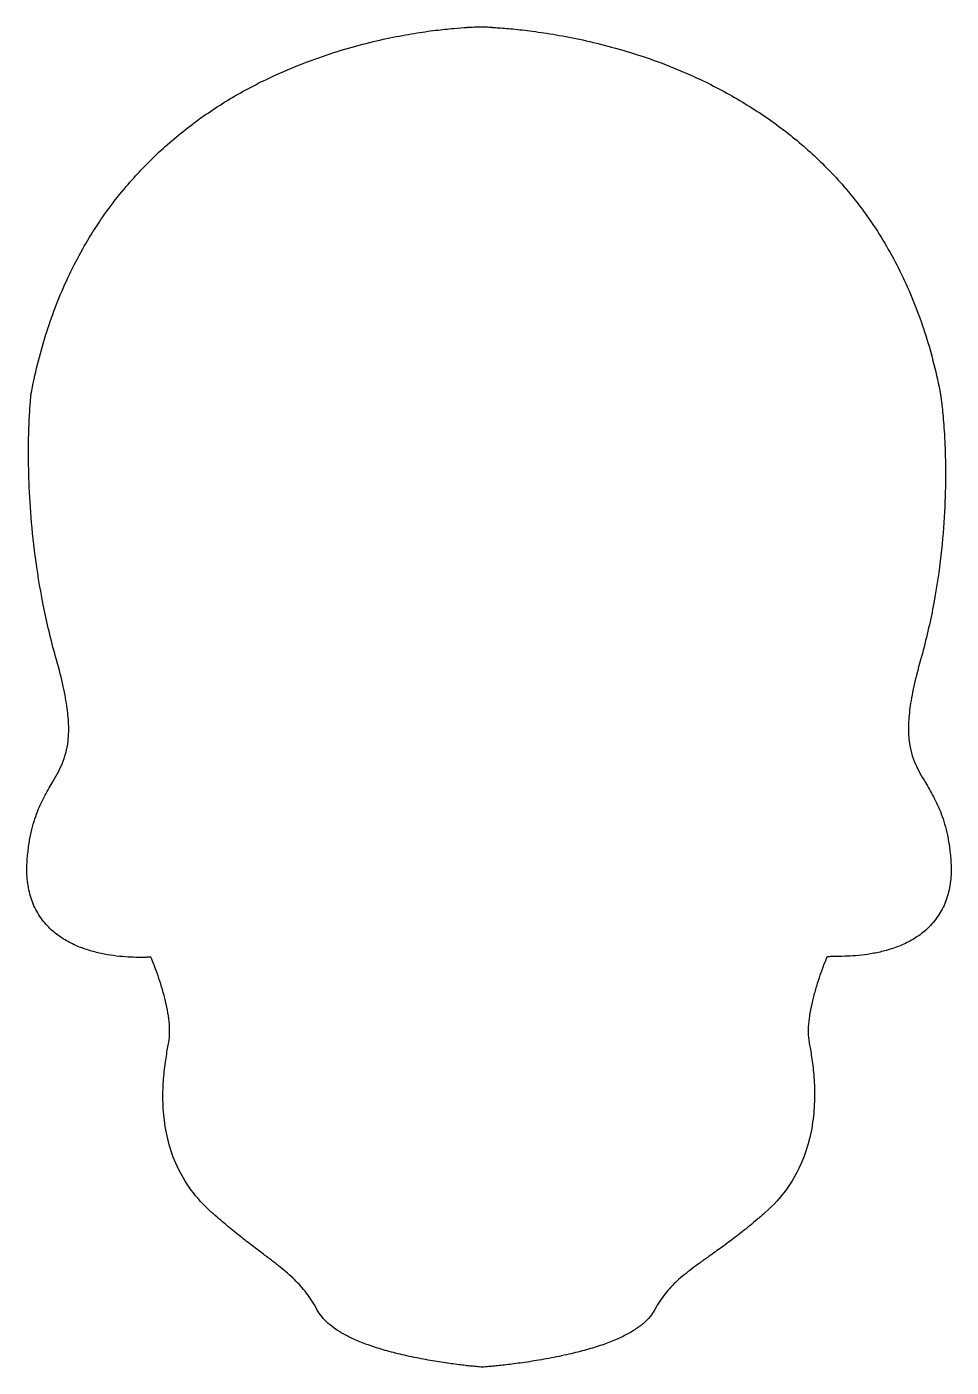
# Model space of a CAD drawing. Extents: x 60.8 to 120.7, y -167.7 to -80.8.
import ezdxf

# ---------------------------------------------------------------- set-up
doc = ezdxf.new("R2010")
doc.units = 0
doc.layers.add('LIVELLO_1', color=7, linetype='CONTINUOUS')

msp = doc.modelspace()

# ---------------------------------------------------------------- linework, layer by layer
at = {"layer": 'LIVELLO_1', "color": 250}
msp.add_open_spline([(120.662, -134.961), (120.642, -134.627), (120.612, -134.314), (120.574, -134.02), (120.535, -133.726), (120.489, -133.45), (120.435, -133.191), (120.381, -132.931), (120.32, -132.688), (120.253, -132.458), (120.187, -132.229), (120.115, -132.013), (120.038, -131.809), (119.962, -131.605), (119.881, -131.412), (119.797, -131.229), (119.714, -131.046), (119.628, -130.872), (119.54, -130.705), (119.452, -130.539), (119.363, -130.379), (119.274, -130.224), (119.185, -130.069), (119.096, -129.919), (119.009, -129.771), (118.887, -129.566), (118.769, -129.366), (118.658, -129.164), (118.547, -128.962), (118.443, -128.757), (118.35, -128.542), (118.256, -128.326), (118.174, -128.1), (118.107, -127.856), (118.04, -127.612), (117.987, -127.349), (117.953, -127.06), (117.919, -126.771), (117.904, -126.456), (117.912, -126.106), (117.919, -125.757), (117.949, -125.373), (118.006, -124.947), (118.062, -124.52), (118.145, -124.052), (118.259, -123.533), (118.372, -123.015), (118.516, -122.446), (118.694, -121.819), (119.009, -120.708), (119.266, -119.612), (119.476, -118.543), (119.685, -117.475), (119.846, -116.434), (119.968, -115.434), (120.09, -114.434), (120.173, -113.475), (120.227, -112.569), (120.28, -111.664), (120.304, -110.812), (120.308, -110.028), (120.312, -109.243), (120.296, -108.525), (120.27, -107.887), (120.243, -107.249), (120.205, -106.69), (120.167, -106.225), (120.128, -105.76), (120.088, -105.387), (120.056, -105.121), (120.024, -104.854), (120, -104.693), (119.993, -104.652), (119.993, -104.652), (119.993, -104.648), (119.993, -104.648), (119.993, -104.648), (119.992, -104.645), (119.992, -104.645), (119.992, -104.645), (119.992, -104.642), (119.992, -104.642), (119.992, -104.642), (119.991, -104.638), (119.991, -104.638), (119.991, -104.638), (119.991, -104.635), (119.991, -104.635), (119.991, -104.635), (119.99, -104.632), (119.99, -104.632), (119.99, -104.632), (119.989, -104.628), (119.989, -104.628), (119.989, -104.628), (119.989, -104.625), (119.989, -104.625), (119.863, -103.964), (119.721, -103.314), (119.561, -102.677), (119.401, -102.039), (119.224, -101.414), (119.031, -100.801), (118.837, -100.188), (118.626, -99.587), (118.398, -98.999), (118.17, -98.41), (117.925, -97.834), (117.664, -97.271), (117.402, -96.708), (117.124, -96.158), (116.829, -95.62), (116.534, -95.083), (116.223, -94.559), (115.895, -94.048), (115.566, -93.536), (115.222, -93.039), (114.86, -92.554), (114.499, -92.07), (114.122, -91.599), (113.728, -91.142), (113.409, -90.772), (113.079, -90.411), (112.737, -90.06), (112.395, -89.708), (112.042, -89.365), (111.678, -89.031), (111.314, -88.698), (110.938, -88.373), (110.553, -88.058), (110.167, -87.742), (109.771, -87.436), (109.365, -87.139), (108.959, -86.843), (108.543, -86.555), (108.117, -86.277), (107.691, -85.999), (107.256, -85.731), (106.812, -85.472), (106.367, -85.213), (105.914, -84.964), (105.452, -84.725), (104.99, -84.485), (104.52, -84.256), (104.041, -84.036), (103.341, -83.714), (102.643, -83.425), (101.953, -83.165), (101.263, -82.905), (100.581, -82.673), (99.914, -82.467), (99.247, -82.261), (98.595, -82.081), (97.965, -81.923), (97.334, -81.766), (96.725, -81.63), (96.144, -81.514), (95.563, -81.398), (95.011, -81.301), (94.493, -81.221), (93.976, -81.14), (93.494, -81.075), (93.053, -81.024), (92.612, -80.972), (92.213, -80.933), (91.863, -80.904), (91.512, -80.874), (91.21, -80.855), (90.963, -80.842), (90.963, -80.842), (90.963, -80.839), (90.963, -80.839), (90.963, -80.839), (90.963, -80.836), (90.963, -80.836), (90.963, -80.836), (90.963, -80.834), (90.963, -80.834), (90.963, -80.834), (90.963, -80.831), (90.963, -80.831), (90.963, -80.831), (90.963, -80.828), (90.963, -80.828), (90.963, -80.828), (90.963, -80.825), (90.963, -80.825), (90.963, -80.825), (90.963, -80.823), (90.963, -80.823), (90.963, -80.823), (90.963, -80.82), (90.963, -80.82), (90.963, -80.82), (90.885, -80.818), (90.885, -80.818), (90.885, -80.818), (90.807, -80.815), (90.807, -80.815), (90.807, -80.815), (90.729, -80.812), (90.729, -80.812), (90.729, -80.812), (90.651, -80.81), (90.651, -80.81), (90.651, -80.81), (90.573, -80.807), (90.573, -80.807), (90.573, -80.807), (90.495, -80.805), (90.495, -80.805), (90.495, -80.805), (90.417, -80.802), (90.417, -80.802), (90.417, -80.802), (90.339, -80.8), (90.339, -80.8), (90.339, -80.8), (90.335, -80.8), (90.335, -80.8), (90.335, -80.8), (90.331, -80.8), (90.331, -80.8), (90.331, -80.8), (90.327, -80.8), (90.327, -80.8), (90.327, -80.8), (90.323, -80.8), (90.323, -80.8), (90.323, -80.8), (90.32, -80.8), (90.32, -80.8), (90.32, -80.8), (90.316, -80.8), (90.316, -80.8), (90.316, -80.8), (90.312, -80.8), (90.312, -80.8), (90.312, -80.8), (90.308, -80.8), (90.308, -80.8), (90.308, -80.8), (90.303, -80.8), (90.303, -80.8), (90.303, -80.8), (90.299, -80.8), (90.299, -80.8), (90.299, -80.8), (90.294, -80.8), (90.294, -80.8), (90.294, -80.8), (90.289, -80.8), (90.289, -80.8), (90.289, -80.8), (90.285, -80.8), (90.285, -80.8), (90.285, -80.8), (90.28, -80.8), (90.28, -80.8), (90.28, -80.8), (90.275, -80.8), (90.275, -80.8), (90.275, -80.8), (90.27, -80.8), (90.27, -80.8), (90.27, -80.8), (90.151, -80.802), (90.151, -80.802), (90.151, -80.802), (90.032, -80.805), (90.032, -80.805), (90.032, -80.805), (89.913, -80.807), (89.913, -80.807), (89.913, -80.807), (89.794, -80.81), (89.794, -80.81), (89.794, -80.81), (89.675, -80.813), (89.675, -80.813), (89.675, -80.813), (89.556, -80.815), (89.556, -80.815), (89.556, -80.815), (89.436, -80.818), (89.436, -80.818), (89.436, -80.818), (89.317, -80.821), (89.317, -80.821), (89.317, -80.821), (89.317, -80.823), (89.317, -80.823), (89.317, -80.823), (89.317, -80.826), (89.317, -80.826), (89.317, -80.826), (89.317, -80.829), (89.317, -80.829), (89.317, -80.829), (89.317, -80.832), (89.317, -80.832), (89.317, -80.832), (89.317, -80.834), (89.317, -80.834), (89.317, -80.834), (89.317, -80.837), (89.317, -80.837), (89.317, -80.837), (89.317, -80.84), (89.317, -80.84), (89.317, -80.84), (89.317, -80.843), (89.317, -80.843), (89.07, -80.856), (88.773, -80.876), (88.432, -80.906), (88.09, -80.936), (87.704, -80.975), (87.28, -81.027), (86.855, -81.079), (86.392, -81.144), (85.895, -81.225), (85.398, -81.306), (84.869, -81.403), (84.311, -81.52), (83.754, -81.636), (83.169, -81.771), (82.563, -81.929), (81.956, -82.087), (81.328, -82.267), (80.684, -82.473), (80.039, -82.678), (79.379, -82.909), (78.708, -83.169), (78.037, -83.429), (77.355, -83.717), (76.669, -84.038), (76.197, -84.258), (75.736, -84.488), (75.284, -84.727), (74.833, -84.967), (74.391, -85.216), (73.959, -85.475), (73.527, -85.734), (73.105, -86.002), (72.692, -86.28), (72.28, -86.559), (71.878, -86.846), (71.485, -87.143), (71.092, -87.44), (70.709, -87.746), (70.336, -88.061), (69.963, -88.377), (69.6, -88.701), (69.246, -89.035), (68.893, -89.369), (68.549, -89.712), (68.215, -90.063), (67.882, -90.415), (67.557, -90.776), (67.243, -91.146), (66.854, -91.603), (66.482, -92.074), (66.126, -92.558), (65.77, -93.042), (65.43, -93.54), (65.107, -94.051), (64.784, -94.562), (64.477, -95.086), (64.187, -95.624), (63.896, -96.161), (63.622, -96.711), (63.365, -97.274), (63.108, -97.837), (62.867, -98.413), (62.642, -99.001), (62.418, -99.589), (62.21, -100.19), (62.018, -100.802), (61.827, -101.415), (61.652, -102.041), (61.493, -102.678), (61.335, -103.315), (61.193, -103.964), (61.068, -104.625), (61.068, -104.625), (61.068, -104.632), (61.068, -104.632), (61.068, -104.632), (61.068, -104.639), (61.068, -104.639), (61.068, -104.639), (61.069, -104.647), (61.069, -104.647), (61.069, -104.647), (61.069, -104.654), (61.069, -104.654), (61.069, -104.654), (61.07, -104.661), (61.07, -104.661), (61.07, -104.661), (61.07, -104.669), (61.07, -104.669), (61.07, -104.669), (61.07, -104.676), (61.07, -104.676), (61.07, -104.676), (61.071, -104.683), (61.071, -104.683), (61.066, -104.725), (61.049, -104.885), (61.028, -105.151), (61.007, -105.417), (60.981, -105.789), (60.959, -106.254), (60.937, -106.718), (60.919, -107.275), (60.913, -107.912), (60.907, -108.549), (60.913, -109.266), (60.938, -110.049), (60.964, -110.832), (61.009, -111.682), (61.083, -112.586), (61.157, -113.49), (61.258, -114.447), (61.396, -115.445), (61.534, -116.444), (61.708, -117.482), (61.926, -118.549), (62.144, -119.616), (62.407, -120.71), (62.722, -121.819), (62.9, -122.447), (63.044, -123.017), (63.158, -123.537), (63.272, -124.057), (63.356, -124.526), (63.414, -124.953), (63.471, -125.38), (63.503, -125.765), (63.511, -126.115), (63.52, -126.465), (63.507, -126.781), (63.474, -127.07), (63.442, -127.36), (63.391, -127.623), (63.325, -127.867), (63.26, -128.112), (63.179, -128.338), (63.088, -128.553), (62.997, -128.769), (62.895, -128.974), (62.785, -129.176), (62.676, -129.378), (62.56, -129.578), (62.44, -129.783), (62.354, -129.931), (62.267, -130.081), (62.18, -130.236), (62.092, -130.39), (62.005, -130.55), (61.919, -130.716), (61.833, -130.883), (61.748, -131.056), (61.666, -131.239), (61.584, -131.422), (61.505, -131.614), (61.43, -131.818), (61.355, -132.021), (61.284, -132.236), (61.219, -132.465), (61.153, -132.694), (61.094, -132.937), (61.041, -133.196), (60.988, -133.455), (60.941, -133.73), (60.904, -134.023), (60.866, -134.316), (60.836, -134.628), (60.817, -134.961), (60.804, -135.171), (60.8, -135.377), (60.805, -135.578), (60.809, -135.779), (60.822, -135.976), (60.843, -136.167), (60.865, -136.358), (60.895, -136.545), (60.933, -136.726), (60.972, -136.908), (61.019, -137.084), (61.074, -137.256), (61.129, -137.427), (61.193, -137.594), (61.265, -137.755), (61.337, -137.916), (61.418, -138.072), (61.507, -138.223), (61.596, -138.374), (61.693, -138.52), (61.799, -138.66), (61.904, -138.801), (62.018, -138.936), (62.14, -139.066), (62.349, -139.287), (62.576, -139.485), (62.816, -139.662), (63.056, -139.839), (63.309, -139.995), (63.57, -140.132), (63.832, -140.269), (64.101, -140.387), (64.375, -140.489), (64.649, -140.591), (64.926, -140.677), (65.202, -140.749), (65.478, -140.821), (65.753, -140.879), (66.022, -140.926), (66.291, -140.973), (66.554, -141.008), (66.807, -141.034), (67.06, -141.06), (67.302, -141.078), (67.529, -141.088), (67.755, -141.099), (67.967, -141.103), (68.158, -141.103), (68.191, -141.103), (68.223, -141.103), (68.255, -141.103), (68.287, -141.103), (68.318, -141.102), (68.349, -141.102), (68.38, -141.101), (68.41, -141.101), (68.44, -141.1), (68.47, -141.1), (68.499, -141.099), (68.528, -141.098), (68.556, -141.097), (68.584, -141.097), (68.612, -141.096), (68.639, -141.095), (68.666, -141.094), (68.693, -141.093), (68.719, -141.092), (68.745, -141.091), (68.77, -141.089), (68.795, -141.088), (68.82, -141.087), (68.843, -141.086), (68.913, -141.253), (68.987, -141.439), (69.064, -141.641), (69.141, -141.843), (69.22, -142.061), (69.298, -142.289), (69.376, -142.517), (69.454, -142.756), (69.528, -143.002), (69.602, -143.247), (69.672, -143.499), (69.736, -143.753), (69.8, -144.006), (69.857, -144.262), (69.905, -144.514), (69.952, -144.767), (69.991, -145.017), (70.016, -145.259), (70.042, -145.502), (70.055, -145.737), (70.053, -145.961), (70.05, -146.184), (70.032, -146.396), (69.996, -146.591), (69.95, -146.843), (69.893, -147.147), (69.839, -147.494), (69.784, -147.84), (69.731, -148.229), (69.69, -148.65), (69.65, -149.071), (69.622, -149.525), (69.619, -150.001), (69.615, -150.477), (69.636, -150.977), (69.691, -151.488), (69.747, -152), (69.838, -152.525), (69.976, -153.053), (70.113, -153.581), (70.297, -154.112), (70.538, -154.636), (70.78, -155.16), (71.079, -155.678), (71.447, -156.179), (71.816, -156.679), (72.253, -157.164), (72.77, -157.622), (72.932, -157.765), (73.089, -157.902), (73.244, -158.035), (73.398, -158.168), (73.549, -158.296), (73.697, -158.42), (73.845, -158.543), (73.989, -158.662), (74.131, -158.778), (74.272, -158.893), (74.41, -159.004), (74.546, -159.112), (74.681, -159.22), (74.814, -159.325), (74.944, -159.426), (75.074, -159.528), (75.202, -159.626), (75.327, -159.723), (75.452, -159.819), (75.575, -159.913), (75.696, -160.004), (75.816, -160.096), (75.935, -160.186), (76.051, -160.275), (76.261, -160.433), (76.46, -160.585), (76.65, -160.73), (76.839, -160.876), (77.02, -161.017), (77.192, -161.155), (77.364, -161.293), (77.527, -161.428), (77.683, -161.563), (77.839, -161.698), (77.988, -161.833), (78.13, -161.971), (78.273, -162.109), (78.409, -162.249), (78.539, -162.394), (78.669, -162.54), (78.794, -162.69), (78.915, -162.849), (79.035, -163.007), (79.151, -163.173), (79.264, -163.35), (79.377, -163.527), (79.486, -163.713), (79.592, -163.913), (79.678, -164.074), (79.782, -164.229), (79.904, -164.379), (80.026, -164.53), (80.167, -164.676), (80.326, -164.817), (80.486, -164.958), (80.664, -165.095), (80.861, -165.227), (81.058, -165.359), (81.274, -165.487), (81.51, -165.61), (81.745, -165.733), (81.999, -165.852), (82.273, -165.966), (82.547, -166.081), (82.84, -166.191), (83.153, -166.297), (83.465, -166.403), (83.798, -166.504), (84.15, -166.602), (84.502, -166.7), (84.873, -166.793), (85.265, -166.883), (85.474, -166.931), (85.681, -166.976), (85.886, -167.018), (86.091, -167.061), (86.293, -167.101), (86.493, -167.138), (86.692, -167.176), (86.888, -167.211), (87.08, -167.244), (87.272, -167.277), (87.459, -167.307), (87.641, -167.336), (87.824, -167.364), (88, -167.39), (88.171, -167.414), (88.341, -167.438), (88.505, -167.461), (88.662, -167.481), (88.819, -167.501), (88.968, -167.519), (89.109, -167.535), (89.25, -167.552), (89.382, -167.566), (89.505, -167.579), (89.505, -167.579), (89.606, -167.589), (89.606, -167.589), (89.606, -167.589), (89.707, -167.598), (89.707, -167.598), (89.707, -167.598), (89.808, -167.608), (89.808, -167.608), (89.808, -167.608), (89.908, -167.618), (89.908, -167.618), (89.908, -167.618), (90.009, -167.627), (90.009, -167.627), (90.009, -167.627), (90.11, -167.637), (90.11, -167.637), (90.11, -167.637), (90.211, -167.646), (90.211, -167.646), (90.211, -167.646), (90.311, -167.656), (90.311, -167.656), (90.311, -167.656), (90.412, -167.647), (90.412, -167.647), (90.412, -167.647), (90.513, -167.638), (90.513, -167.638), (90.513, -167.638), (90.613, -167.629), (90.613, -167.629), (90.613, -167.629), (90.714, -167.62), (90.714, -167.62), (90.714, -167.62), (90.815, -167.611), (90.815, -167.611), (90.815, -167.611), (90.915, -167.602), (90.915, -167.602), (90.915, -167.602), (91.016, -167.593), (91.016, -167.593), (91.016, -167.593), (91.116, -167.584), (91.116, -167.584), (91.237, -167.572), (91.37, -167.558), (91.513, -167.542), (91.657, -167.526), (91.811, -167.509), (91.974, -167.489), (92.138, -167.469), (92.311, -167.447), (92.491, -167.423), (92.672, -167.399), (92.86, -167.373), (93.055, -167.344), (93.25, -167.316), (93.451, -167.285), (93.657, -167.252), (93.863, -167.219), (94.075, -167.183), (94.29, -167.145), (94.504, -167.107), (94.723, -167.066), (94.944, -167.023), (95.164, -166.979), (95.387, -166.933), (95.61, -166.885), (96.019, -166.795), (96.406, -166.702), (96.773, -166.604), (97.139, -166.507), (97.485, -166.405), (97.81, -166.299), (98.135, -166.194), (98.44, -166.084), (98.724, -165.969), (99.008, -165.855), (99.272, -165.736), (99.515, -165.613), (99.759, -165.489), (99.982, -165.362), (100.186, -165.229), (100.389, -165.097), (100.573, -164.96), (100.737, -164.819), (100.9, -164.677), (101.044, -164.531), (101.169, -164.38), (101.293, -164.229), (101.398, -164.074), (101.484, -163.913), (101.584, -163.725), (101.689, -163.548), (101.799, -163.38), (101.909, -163.212), (102.023, -163.054), (102.144, -162.902), (102.264, -162.751), (102.389, -162.607), (102.52, -162.467), (102.652, -162.328), (102.789, -162.193), (102.933, -162.061), (103.077, -161.929), (103.228, -161.8), (103.385, -161.671), (103.542, -161.542), (103.707, -161.414), (103.879, -161.283), (104.051, -161.153), (104.231, -161.021), (104.419, -160.885), (104.607, -160.749), (104.803, -160.609), (105.007, -160.463), (105.138, -160.37), (105.271, -160.275), (105.406, -160.178), (105.541, -160.081), (105.679, -159.982), (105.819, -159.88), (105.959, -159.778), (106.101, -159.673), (106.247, -159.565), (106.392, -159.457), (106.54, -159.346), (106.691, -159.23), (106.842, -159.115), (106.995, -158.996), (107.152, -158.872), (107.309, -158.748), (107.468, -158.62), (107.631, -158.487), (107.794, -158.353), (107.961, -158.215), (108.13, -158.071), (108.3, -157.926), (108.473, -157.776), (108.649, -157.62), (109.172, -157.158), (109.613, -156.667), (109.984, -156.158), (110.356, -155.65), (110.657, -155.123), (110.901, -154.59), (111.144, -154.057), (111.329, -153.518), (111.467, -152.982), (111.606, -152.446), (111.697, -151.914), (111.753, -151.397), (111.81, -150.88), (111.831, -150.377), (111.828, -149.9), (111.825, -149.423), (111.799, -148.972), (111.76, -148.557), (111.721, -148.142), (111.67, -147.763), (111.618, -147.431), (111.566, -147.1), (111.513, -146.815), (111.471, -146.589), (111.435, -146.393), (111.417, -146.181), (111.415, -145.957), (111.413, -145.732), (111.427, -145.496), (111.453, -145.252), (111.479, -145.008), (111.517, -144.756), (111.565, -144.502), (111.614, -144.248), (111.671, -143.99), (111.736, -143.735), (111.8, -143.48), (111.871, -143.226), (111.946, -142.979), (112.021, -142.732), (112.099, -142.491), (112.178, -142.261), (112.257, -142.032), (112.336, -141.813), (112.414, -141.61), (112.491, -141.408), (112.566, -141.221), (112.636, -141.054), (112.66, -141.055), (112.684, -141.056), (112.709, -141.056), (112.735, -141.057), (112.76, -141.056), (112.787, -141.056), (112.813, -141.056), (112.84, -141.055), (112.868, -141.054), (112.895, -141.053), (112.923, -141.052), (112.952, -141.051), (112.981, -141.049), (113.01, -141.048), (113.04, -141.047), (113.07, -141.046), (113.1, -141.044), (113.131, -141.043), (113.162, -141.042), (113.193, -141.041), (113.225, -141.041), (113.257, -141.04), (113.289, -141.04), (113.322, -141.04), (113.322, -141.04), (113.322, -141.04), (113.322, -141.04), (113.322, -141.04), (113.322, -141.04), (113.322, -141.04), (113.322, -141.04), (113.322, -141.04), (113.322, -141.04), (113.322, -141.04), (113.322, -141.04), (113.322, -141.04), (113.322, -141.04), (113.323, -141.04), (113.323, -141.04), (113.323, -141.04), (113.323, -141.04), (113.323, -141.04), (113.323, -141.04), (113.323, -141.04), (113.323, -141.04), (113.323, -141.04), (113.323, -141.04), (113.323, -141.04), (113.514, -141.04), (113.725, -141.036), (113.952, -141.026), (114.179, -141.016), (114.421, -141), (114.673, -140.976), (114.926, -140.951), (115.189, -140.917), (115.458, -140.873), (115.727, -140.828), (116.002, -140.772), (116.278, -140.702), (116.554, -140.632), (116.831, -140.548), (117.105, -140.448), (117.378, -140.348), (117.648, -140.231), (117.909, -140.095), (118.17, -139.96), (118.423, -139.805), (118.663, -139.629), (118.903, -139.453), (119.13, -139.256), (119.338, -139.034), (119.461, -138.905), (119.575, -138.77), (119.68, -138.63), (119.786, -138.491), (119.883, -138.346), (119.972, -138.197), (120.061, -138.047), (120.141, -137.893), (120.214, -137.733), (120.286, -137.574), (120.349, -137.41), (120.405, -137.24), (120.46, -137.071), (120.507, -136.896), (120.545, -136.716), (120.583, -136.537), (120.613, -136.352), (120.635, -136.162), (120.656, -135.972), (120.669, -135.777), (120.674, -135.577), (120.678, -135.377), (120.674, -135.171), (120.662, -134.961)], degree=3, knots=[0, 0, 0, 0, 1, 1, 1, 2, 2, 2, 3, 3, 3, 4, 4, 4, 5, 5, 5, 6, 6, 6, 7, 7, 7, 8, 8, 8, 9, 9, 9, 10, 10, 10, 11, 11, 11, 12, 12, 12, 13, 13, 13, 14, 14, 14, 15, 15, 15, 16, 16, 16, 17, 17, 17, 18, 18, 18, 19, 19, 19, 20, 20, 20, 21, 21, 21, 22, 22, 22, 23, 23, 23, 24, 24, 24, 25, 25, 25, 26, 26, 26, 27, 27, 27, 28, 28, 28, 29, 29, 29, 30, 30, 30, 31, 31, 31, 32, 32, 32, 33, 33, 33, 34, 34, 34, 35, 35, 35, 36, 36, 36, 37, 37, 37, 38, 38, 38, 39, 39, 39, 40, 40, 40, 41, 41, 41, 42, 42, 42, 43, 43, 43, 44, 44, 44, 45, 45, 45, 46, 46, 46, 47, 47, 47, 48, 48, 48, 49, 49, 49, 50, 50, 50, 51, 51, 51, 52, 52, 52, 53, 53, 53, 54, 54, 54, 55, 55, 55, 56, 56, 56, 57, 57, 57, 58, 58, 58, 59, 59, 59, 60, 60, 60, 61, 61, 61, 62, 62, 62, 63, 63, 63, 64, 64, 64, 65, 65, 65, 66, 66, 66, 67, 67, 67, 68, 68, 68, 69, 69, 69, 70, 70, 70, 71, 71, 71, 72, 72, 72, 73, 73, 73, 74, 74, 74, 75, 75, 75, 76, 76, 76, 77, 77, 77, 78, 78, 78, 79, 79, 79, 80, 80, 80, 81, 81, 81, 82, 82, 82, 83, 83, 83, 84, 84, 84, 85, 85, 85, 86, 86, 86, 87, 87, 87, 88, 88, 88, 89, 89, 89, 90, 90, 90, 91, 91, 91, 92, 92, 92, 93, 93, 93, 94, 94, 94, 95, 95, 95, 96, 96, 96, 97, 97, 97, 98, 98, 98, 99, 99, 99, 100, 100, 100, 101, 101, 101, 102, 102, 102, 103, 103, 103, 104, 104, 104, 105, 105, 105, 106, 106, 106, 107, 107, 107, 108, 108, 108, 109, 109, 109, 110, 110, 110, 111, 111, 111, 112, 112, 112, 113, 113, 113, 114, 114, 114, 115, 115, 115, 116, 116, 116, 117, 117, 117, 118, 118, 118, 119, 119, 119, 120, 120, 120, 121, 121, 121, 122, 122, 122, 123, 123, 123, 124, 124, 124, 125, 125, 125, 126, 126, 126, 127, 127, 127, 128, 128, 128, 129, 129, 129, 130, 130, 130, 131, 131, 131, 132, 132, 132, 133, 133, 133, 134, 134, 134, 135, 135, 135, 136, 136, 136, 137, 137, 137, 138, 138, 138, 139, 139, 139, 140, 140, 140, 141, 141, 141, 142, 142, 142, 143, 143, 143, 144, 144, 144, 145, 145, 145, 146, 146, 146, 147, 147, 147, 148, 148, 148, 149, 149, 149, 150, 150, 150, 151, 151, 151, 152, 152, 152, 153, 153, 153, 154, 154, 154, 155, 155, 155, 156, 156, 156, 157, 157, 157, 158, 158, 158, 159, 159, 159, 160, 160, 160, 161, 161, 161, 162, 162, 162, 163, 163, 163, 164, 164, 164, 165, 165, 165, 166, 166, 166, 167, 167, 167, 168, 168, 168, 169, 169, 169, 170, 170, 170, 171, 171, 171, 172, 172, 172, 173, 173, 173, 174, 174, 174, 175, 175, 175, 176, 176, 176, 177, 177, 177, 178, 178, 178, 179, 179, 179, 180, 180, 180, 181, 181, 181, 182, 182, 182, 183, 183, 183, 184, 184, 184, 185, 185, 185, 186, 186, 186, 187, 187, 187, 188, 188, 188, 189, 189, 189, 190, 190, 190, 191, 191, 191, 192, 192, 192, 193, 193, 193, 194, 194, 194, 195, 195, 195, 196, 196, 196, 197, 197, 197, 198, 198, 198, 199, 199, 199, 200, 200, 200, 201, 201, 201, 202, 202, 202, 203, 203, 203, 204, 204, 204, 205, 205, 205, 206, 206, 206, 207, 207, 207, 208, 208, 208, 209, 209, 209, 210, 210, 210, 211, 211, 211, 212, 212, 212, 213, 213, 213, 214, 214, 214, 215, 215, 215, 216, 216, 216, 217, 217, 217, 218, 218, 218, 219, 219, 219, 220, 220, 220, 221, 221, 221, 222, 222, 222, 223, 223, 223, 224, 224, 224, 225, 225, 225, 226, 226, 226, 227, 227, 227, 228, 228, 228, 229, 229, 229, 230, 230, 230, 231, 231, 231, 232, 232, 232, 233, 233, 233, 234, 234, 234, 235, 235, 235, 236, 236, 236, 237, 237, 237, 238, 238, 238, 239, 239, 239, 240, 240, 240, 241, 241, 241, 242, 242, 242, 243, 243, 243, 244, 244, 244, 245, 245, 245, 246, 246, 246, 247, 247, 247, 248, 248, 248, 249, 249, 249, 250, 250, 250, 251, 251, 251, 252, 252, 252, 253, 253, 253, 254, 254, 254, 255, 255, 255, 256, 256, 256, 257, 257, 257, 258, 258, 258, 259, 259, 259, 260, 260, 260, 261, 261, 261, 262, 262, 262, 263, 263, 263, 264, 264, 264, 265, 265, 265, 266, 266, 266, 267, 267, 267, 268, 268, 268, 269, 269, 269, 270, 270, 270, 271, 271, 271, 272, 272, 272, 273, 273, 273, 274, 274, 274, 275, 275, 275, 276, 276, 276, 277, 277, 277, 278, 278, 278, 279, 279, 279, 280, 280, 280, 281, 281, 281, 282, 282, 282, 283, 283, 283, 284, 284, 284, 285, 285, 285, 286, 286, 286, 287, 287, 287, 288, 288, 288, 289, 289, 289, 290, 290, 290, 291, 291, 291, 292, 292, 292, 293, 293, 293, 294, 294, 294, 295, 295, 295, 296, 296, 296, 297, 297, 297, 298, 298, 298, 299, 299, 299, 300, 300, 300, 301, 301, 301, 302, 302, 302, 303, 303, 303, 304, 304, 304, 305, 305, 305, 306, 306, 306, 307, 307, 307, 308, 308, 308, 309, 309, 309, 310, 310, 310, 311, 311, 311, 312, 312, 312, 313, 313, 313, 314, 314, 314, 315, 315, 315, 316, 316, 316, 317, 317, 317, 318, 318, 318, 319, 319, 319, 320, 320, 320, 321, 321, 321, 322, 322, 322, 323, 323, 323, 324, 324, 324, 325, 325, 325, 326, 326, 326, 327, 327, 327, 328, 328, 328, 328], dxfattribs=at)

doc.saveas('drawing.dxf')
